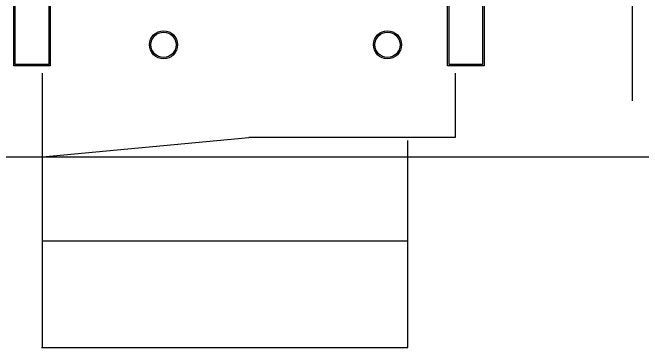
# Model space of a CAD drawing. Header units: inches. Extents: x -5 to 125, y -8 to 83.
# Drawn here: x 60.85 to 83.35, y -6.8 to 5.15 of the extents above; entities that cross this region are included whole.
import ezdxf

# ---------------------------------------------------------------- set-up
doc = ezdxf.new("R2010")
doc.units = ezdxf.units.IN
for name, color, linetype in [('Bottom Overlay', 54, 'Continuous'), ('Bottom Paste', 16, 'Continuous'), ('Bottom Solder', 6, 'Continuous'), ('Keep-Out Layer', 6, 'Continuous'), ('Top Overlay', 2, 'Continuous'), ('Top Solder', 216, 'Continuous')]:
    doc.layers.add(name, color=color, linetype=linetype)

# ---------------------------------------------------------------- blocks, each defined once
blk = doc.blocks.new('TF_CARD_SELF_B_281')
at = {"layer": 'Bottom Overlay'}
for p, q in [((-5.681, 16.112), (-5.681, 8.728)), ((7.406, 16.112), (-5.681, 16.112)), ((7.375, 16.112), (7.375, 9.312)), ((7.378, 12.312), (-5.681, 12.312)), ((7.375, 9.312), (-0.001, 8.622)), ((7.375, 9.312), (7.375, 6.325)), ((-0.001, 8.613), (-7.375, 8.613)), ((-7.375, 8.613), (-7.375, 6.325)), ((-7.375, 3.505), (-7.375, -3.683)), ((7.375, 3.48), (7.375, -3.708)), ((5.791, -5.207), (2.845, -5.196))]:
    blk.add_line(p, q, dxfattribs=at)
at = {"layer": 'Bottom Paste'}
for p, q in [((-8.35, 3.812), (-8.35, 6.012)), ((-8.35, 6.012), (-7.15, 6.012)), ((-7.15, 6.012), (-7.15, 3.812)), ((7.15, 3.812), (7.15, 6.012)), ((7.15, 6.012), (8.35, 6.012)), ((8.35, 6.012), (8.35, 3.812)), ((-7.15, 3.812), (-8.35, 3.812)), ((8.35, 3.812), (7.15, 3.812)), ((-8.7, -5.388), (-8.7, -3.988)), ((-8.7, -3.988), (-7.3, -3.988)), ((-7.3, -3.988), (-7.3, -5.388)), ((6.05, -5.388), (6.05, -3.988)), ((6.05, -3.988), (7.65, -3.988)), ((7.65, -3.988), (7.65, -5.388)), ((-6.9, -4.638), (-6.2, -4.638)), ((-6.9, -6.138), (-6.9, -4.638)), ((-6.2, -4.638), (-6.2, -6.138)), ((-5.8, -4.638), (-5.1, -4.638)), ((-5.8, -6.138), (-5.8, -4.638)), ((-5.1, -4.638), (-5.1, -6.138)), ((-4.7, -4.638), (-4, -4.638)), ((-4.7, -6.138), (-4.7, -4.638)), ((-4, -4.638), (-4, -6.138)), ((-3.6, -4.638), (-2.9, -4.638)), ((-3.6, -6.138), (-3.6, -4.638)), ((-2.9, -4.638), (-2.9, -6.138)), ((-2.5, -4.638), (-1.8, -4.638)), ((-2.5, -6.138), (-2.5, -4.638)), ((-1.8, -4.638), (-1.8, -6.138)), ((-1.4, -4.638), (-0.7, -4.638)), ((-1.4, -6.138), (-1.4, -4.638)), ((-0.7, -4.638), (-0.7, -6.138)), ((-0.3, -4.638), (0.4, -4.638)), ((-0.3, -6.138), (-0.3, -4.638)), ((0.4, -4.638), (0.4, -6.138)), ((0.8, -4.638), (1.5, -4.638)), ((0.8, -6.138), (0.8, -4.638)), ((1.5, -4.638), (1.5, -6.138)), ((1.9, -4.638), (2.6, -4.638)), ((1.9, -6.138), (1.9, -4.638)), ((2.6, -4.638), (2.6, -6.138)), ((-7.3, -5.388), (-8.7, -5.388)), ((7.65, -5.388), (6.05, -5.388)), ((-6.2, -6.138), (-6.9, -6.138)), ((-5.1, -6.138), (-5.8, -6.138)), ((-4, -6.138), (-4.7, -6.138)), ((-2.9, -6.138), (-3.6, -6.138)), ((-1.8, -6.138), (-2.5, -6.138)), ((-0.7, -6.138), (-1.4, -6.138)), ((0.4, -6.138), (-0.3, -6.138)), ((1.5, -6.138), (0.8, -6.138)), ((2.6, -6.138), (1.9, -6.138))]:
    blk.add_line(p, q, dxfattribs=at)
at = {"layer": 'Bottom Solder'}
for p, q in [((-8.4, 3.762), (-8.4, 6.062)), ((-8.4, 6.062), (-7.1, 6.062)), ((-7.1, 6.062), (-7.1, 3.762)), ((7.1, 3.762), (7.1, 6.062)), ((7.1, 6.062), (8.4, 6.062)), ((8.4, 6.062), (8.4, 3.762)), ((-7.1, 3.762), (-8.4, 3.762)), ((8.4, 3.762), (7.1, 3.762)), ((-8.75, -5.438), (-8.75, -3.938)), ((-8.75, -3.938), (-7.25, -3.938)), ((-7.25, -3.938), (-7.25, -5.438)), ((6, -5.438), (6, -3.938)), ((6, -3.938), (7.7, -3.938)), ((7.7, -3.938), (7.7, -5.438)), ((-6.95, -4.588), (-6.15, -4.588)), ((-6.95, -6.188), (-6.95, -4.588)), ((-6.15, -4.588), (-6.15, -6.188)), ((-5.85, -4.588), (-5.05, -4.588)), ((-5.85, -6.188), (-5.85, -4.588)), ((-5.05, -4.588), (-5.05, -6.188)), ((-4.75, -4.588), (-3.95, -4.588)), ((-4.75, -6.188), (-4.75, -4.588)), ((-3.95, -4.588), (-3.95, -6.188)), ((-3.65, -4.588), (-2.85, -4.588)), ((-3.65, -6.188), (-3.65, -4.588)), ((-2.85, -4.588), (-2.85, -6.188)), ((-2.55, -4.588), (-1.75, -4.588)), ((-2.55, -6.188), (-2.55, -4.588)), ((-1.75, -4.588), (-1.75, -6.188)), ((-1.45, -4.588), (-0.65, -4.588)), ((-1.45, -6.188), (-1.45, -4.588)), ((-0.65, -4.588), (-0.65, -6.188)), ((-0.35, -4.588), (0.45, -4.588)), ((-0.35, -6.188), (-0.35, -4.588)), ((0.45, -4.588), (0.45, -6.188)), ((0.75, -4.588), (1.55, -4.588)), ((0.75, -6.188), (0.75, -4.588)), ((1.55, -4.588), (1.55, -6.188)), ((1.85, -4.588), (2.65, -4.588)), ((1.85, -6.188), (1.85, -4.588)), ((2.65, -4.588), (2.65, -6.188)), ((-7.25, -5.438), (-8.75, -5.438)), ((7.7, -5.438), (6, -5.438)), ((-6.15, -6.188), (-6.95, -6.188)), ((-5.05, -6.188), (-5.85, -6.188)), ((-3.95, -6.188), (-4.75, -6.188)), ((-2.85, -6.188), (-3.65, -6.188)), ((-1.75, -6.188), (-2.55, -6.188)), ((-0.65, -6.188), (-1.45, -6.188)), ((0.45, -6.188), (-0.35, -6.188)), ((1.55, -6.188), (0.75, -6.188)), ((2.65, -6.188), (1.85, -6.188))]:
    blk.add_line(p, q, dxfattribs=at)
for centre, radius in [((-4.95, 5.312), 0.501), ((-4.95, 5.312), 0.45), ((3.05, 5.312), 0.501), ((3.05, 5.312), 0.45)]:
    blk.add_circle(centre, radius, dxfattribs=at)
at = {"layer": 'Top Solder'}
for centre, radius in [((-4.95, 5.312), 0.501), ((-4.95, 5.312), 0.45), ((3.05, 5.312), 0.501), ((3.05, 5.312), 0.45)]:
    blk.add_circle(centre, radius, dxfattribs=at)

msp = doc.modelspace()

# ---------------------------------------------------------------- linework, layer by layer
at = {"layer": 'Keep-Out Layer'}
msp.add_line((3, 0), (117, 0), dxfattribs=at)
at = {"layer": 'Top Overlay'}
msp.add_line((83, 2), (83, 66), dxfattribs=at)

# ---------------------------------------------------------------- block references
at = {"rotation": 180}
msp.add_blockref('TF_CARD_SELF_B_281', (69.291, 9.313), dxfattribs=at)

doc.saveas('drawing.dxf')
